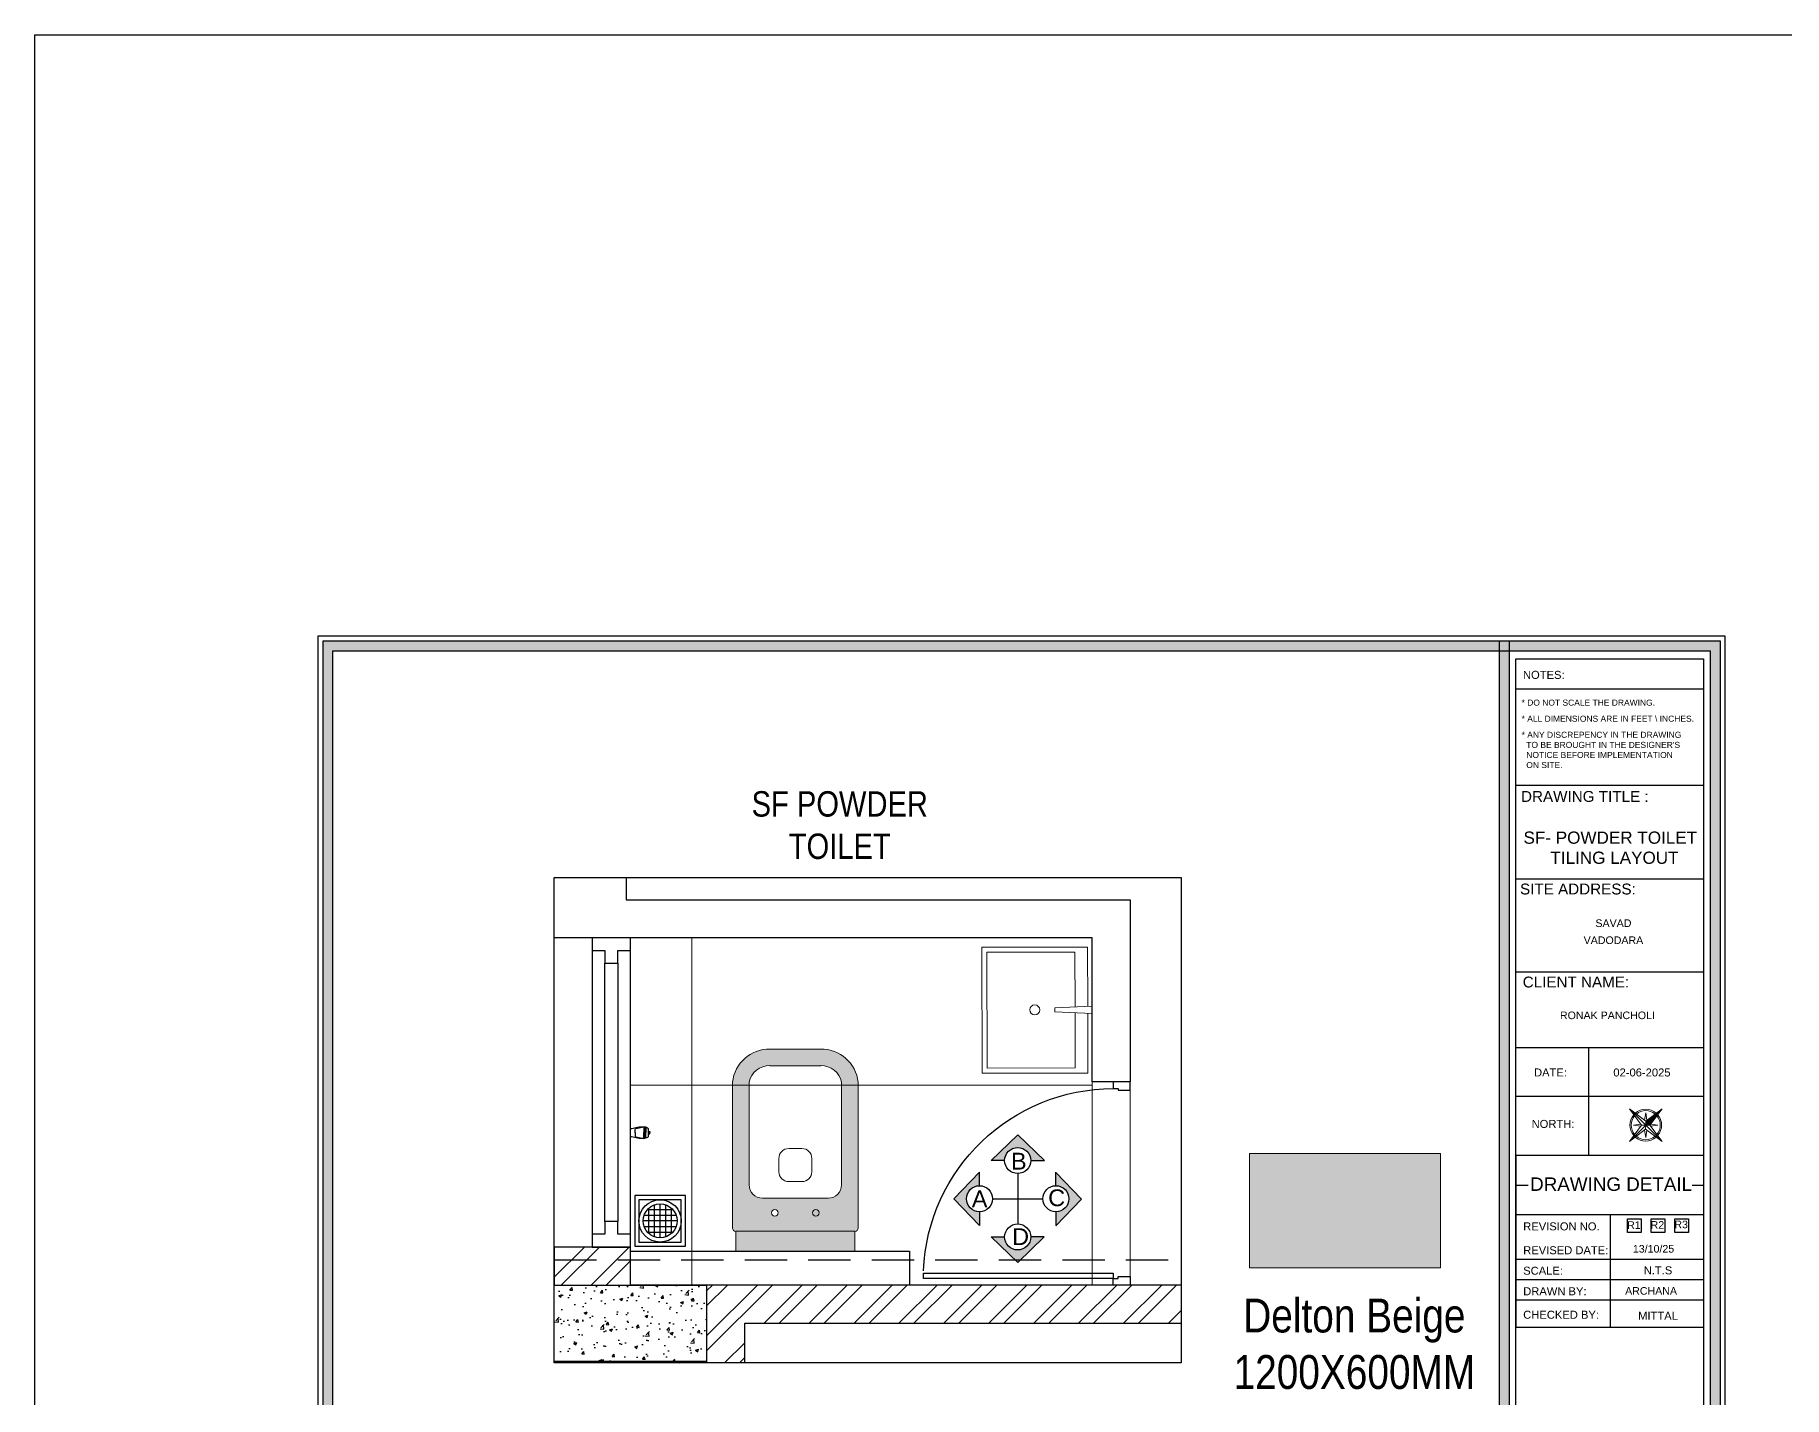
# Model space of a CAD drawing. Header units: millimetres. Extents: x 56222 to 3066687, y -650199 to -121287.
# Drawn here: x 148893.2 to 149099.7, y -184650.1 to -184489.3 of the extents above; entities that cross this region are included whole.
import ezdxf
from ezdxf.enums import TextEntityAlignment as Align

# ---------------------------------------------------------------- set-up
doc = ezdxf.new("R2010")
doc.units = ezdxf.units.MM
doc.header["$MEASUREMENT"] = 0
for name, pattern in [('ACAD_ISO02W100', [15, 12, -3]), ('ACAD_ISO04W100', [30, 24, -3, 0, -3]), ('HIDDEN', [0.375, 0.25, -0.125])]:
    doc.linetypes.add(name, pattern=pattern)
for name, color, linetype in [('AR DOOR', 40, 'Continuous'), ('AR ELE-5', 134, 'Continuous'), ('SANIT', 232, 'Continuous'), ('WC-DET', 8, 'Continuous')]:
    doc.layers.add(name, color=color, linetype=linetype)
for name, color, linetype, lineweight in [('BEAM', 160, 'HIDDEN', 25), ('COLUMN', 1, 'Continuous', 30), ('DIMENSIONS', 164, 'Continuous', 9), ('ELEVATION', 250, 'Continuous', 9), ('FIRST FLOOR ( TEXT )', 7, 'Continuous', 9), ('FURNITURE', 32, 'Continuous', 9), ('NAME PLATE', 7, 'Continuous', 25), ('SECOND FLOOR', 7, 'Continuous', 9), ('SECOND FLOOR ( PLine )', 7, 'Continuous', 30), ('SECOND FLOOR ( TEXT )', 7, 'Continuous', 9), ('Text', 7, 'Continuous', 15), ('title block', 7, 'Continuous', 9), ('XX~SLAB ( BEAM )~ ( DIM )', 7, 'Continuous', 9)]:
    doc.layers.add(name, color=color, linetype=linetype, lineweight=lineweight)
doc.layers.add('hatch', color=253, linetype='Continuous', lineweight=0, transparency=0.4)
doc.layers.add('XX~SLAB ( PLINE )', color=251, linetype='Continuous', plot=False)
doc.styles.add('Arial', font='arial.ttf')
doc.styles.add("Cn_BT_0'-0", font='swissc.ttf')
doc.styles.add('KATHA', font='swissc.ttf')
doc.styles.get("Standard").update_dxf_attribs({"font": 'arial.ttf', "height": 6})

# ---------------------------------------------------------------- blocks, each defined once
blk = doc.blocks.new('4t')
at = {"transparency": 33554607}
h = blk.add_hatch(color=1, dxfattribs=at)
h.dxf.hatch_style = 1
h.paths.add_polyline_path([(45531.3, -35822.3), (45529.2, -35821.8), (45528.1, -35837)])
h = blk.add_hatch(color=1, dxfattribs=at)
h.dxf.hatch_style = 1
h.paths.add_polyline_path([(45533.4, -35822.8), (45531.3, -35822.3), (45528.1, -35837)])
h = blk.add_hatch(color=1, dxfattribs=at)
h.dxf.hatch_style = 1
h.paths.add_polyline_path([(45531.8, -35820.2), (45529.2, -35821.8), (45531.3, -35822.3)])
h = blk.add_hatch(color=1, dxfattribs=at)
h.dxf.hatch_style = 1
h.paths.add_polyline_path([(45531.8, -35820.2), (45531.3, -35822.3), (45533.4, -35822.8)])
at = {"layer": 'title block', "color": 7, "lineweight": 9}
for p, q in [((45535.5, -35803.4), (45530.2, -35817.6)), ((45535.5, -35803.4), (45531.8, -35820.2)), ((45534.4, -35818.5), (45535.5, -35803.4)), ((45530.2, -35817.6), (45515, -35816.5)), ((45515, -35816.5), (45529.2, -35821.8)), ((45515, -35816.5), (45531.8, -35820.2)), ((45528.3, -35821.5), (45524.1, -35825.1)), ((45524.1, -35825.1), (45529.2, -35822.8)), ((45530.5, -35816.7), (45526.9, -35812.5)), ((45526.9, -35812.5), (45529.2, -35817.5)), ((45531.8, -35820.2), (45528.1, -35837)), ((45529.2, -35821.8), (45528.1, -35837)), ((45528.1, -35837), (45533.4, -35822.8)), ((45531.8, -35820.2), (45529.2, -35821.8)), ((45531.8, -35820.2), (45530.2, -35817.6)), ((45534.4, -35818.5), (45531.8, -35820.2)), ((45533.4, -35822.8), (45531.8, -35820.2)), ((45531.8, -35820.2), (45548.6, -35823.9)), ((45533.1, -35823.7), (45536.7, -35827.9)), ((45533.4, -35822.8), (45548.6, -35823.9)), ((45539.5, -35815.3), (45534.4, -35817.6)), ((45548.6, -35823.9), (45534.4, -35818.5)), ((45536.7, -35827.9), (45534.4, -35822.8)), ((45535.3, -35818.9), (45539.5, -35815.3))]:
    blk.add_line(p, q, dxfattribs=at)
for radius, start, end in [(11.8, 81.36, 163.7665), (10.8, 82.4286, 162.6979), (10.8, 352.4286, 72.6979), (11.8, 351.36, 73.7665), (11.8, 171.36, 253.7665), (10.8, 172.4286, 252.6979), (11.8, 261.36, 343.7665), (10.8, 262.4286, 342.6979)]:
    blk.add_arc((45531.8, -35820.2), radius, start, end, dxfattribs=at)
blk = doc.blocks.new('A$C3EC62B37')
at = {"layer": 'FURNITURE', "lineweight": 30, "ltscale": 0.25, "true_color": 0xffffff}
h = blk.add_hatch(color=7, dxfattribs=at)
h.dxf.hatch_style = 1
h.paths.add_polyline_path([(-12.22, 0), (-12.22, 2.35), (-26.26, 2.35), (-26.26, 0)])
h.paths.add_polyline_path([(-26.26, 2.35), (-12.22, 2.35, 0.414214), (-11.83, 2.74), (-11.83, 19.96, 0.388639), (-16.24, 23.87), (-22.38, 23.87, 0.379499), (-26.65, 19.96), (-26.65, 2.74, 0.414214)])
h.paths.add_polyline_path([(-15.35, 6.26), (-23.13, 6.26, -0.414214), (-24.7, 7.83), (-24.7, 19.96, -0.349567), (-22.37, 21.91), (-16.24, 21.91, -0.364948), (-13.78, 19.96), (-13.78, 7.83, -0.414214)], flags=16)
h.paths.add_polyline_path([(-18.46, 8.22), (-20.02, 8.22, -0.414214), (-21.2, 9.39), (-21.2, 10.96, -0.414214), (-20.02, 12.13), (-18.46, 12.13, -0.414214), (-17.28, 10.96), (-17.28, 9.39, -0.414214)], flags=0)
h.paths.add_polyline_path([(-22.06, 4.53, -1), (-21.27, 4.53, -1)], flags=16)
at = {"layer": 'FURNITURE', "color": 0, "linetype": 'ByBlock', "lineweight": -2}
for p, q in [((-22.24, 23.87), (-16.24, 23.87)), ((-22.24, 21.91), (-16.24, 21.91)), ((-26.65, 2.74), (-26.65, 19.96)), ((-24.7, 7.83), (-24.7, 19.96)), ((-13.78, 7.83), (-13.78, 19.96)), ((-11.83, 2.74), (-11.83, 19.96)), ((-21.2, 9.39), (-21.2, 10.96)), ((-20.02, 12.13), (-18.46, 12.13)), ((-17.28, 9.39), (-17.28, 10.96)), ((-23.13, 6.26), (-15.35, 6.26)), ((-20.02, 8.22), (-18.46, 8.22)), ((-26.26, 2.35), (-12.22, 2.35)), ((-26.26, 2.35), (-26.26, 0)), ((-12.22, 2.35), (-12.22, 0)), ((-26.26, 0), (-12.22, 0)), ((-26.26, 0), (-12.22, 0))]:
    blk.add_line(p, q, dxfattribs=at)
for centre in [(-21.66, 4.53), (-16.81, 4.53)]:
    blk.add_circle(centre, 0.391, dxfattribs=at)
for centre, radius, start, end in [((-22.31, 19.5), 4.37, 89.0873, 174.0395), ((-16.17, 19.5), 4.37, 5.9605, 90.9127), ((-22.31, 19.48), 2.44, 88.437, 168.6348), ((-16.17, 19.48), 2.44, 11.3652, 91.563), ((-20.02, 10.96), 1.17, 90, 180), ((-18.46, 10.96), 1.17, 0, 90), ((-20.02, 9.39), 1.17, 180, 270), ((-18.46, 9.39), 1.17, 270, 0), ((-23.13, 7.83), 1.57, 180, 270), ((-15.35, 7.83), 1.57, 270, 0), ((-26.26, 2.74), 0.391, 180, 270), ((-12.22, 2.74), 0.391, 270, 0)]:
    blk.add_arc(centre, radius, start, end, dxfattribs=at)
blk = doc.blocks.new('*U118')
for points in [[(-40, 0), (0, 0), (0, 30), (10, 30), (10, 100), (-40, 100)], [(0, 0), (0, -1120), (30, -1120), (30, 0)], [(1160, 0), (1120, 0), (1120, 30), (1110, 30), (1110, 100), (1160, 100)]]:
    blk.add_lwpolyline(points, close=True)
at = {"layer": 'AR ELE-5', "linetype": 'ByBlock', "ltscale": 15}
blk.add_arc((-2, 1), 1122, 272.373, 359.9653, dxfattribs=at)
blk = doc.blocks.new('A$C775F2B7C')
at = {"layer": 'WC-DET', "color": 7}
for points in [[(0.0199, 0.0758), (0.0069, 0.0758, 0.150223), (0, 0.0598), (0, 0.0369), (0.0069, 0.004, 0.333354), (0.0114, 0), (0.0248, 0), (0.0382, 0, 0.333354), (0.0427, 0.004), (0.0496, 0.0369), (0.0496, 0.0598, 0.150223), (0.0427, 0.0758), (0.0297, 0.0758)], [(0.0199, 0.0758), (0.0199, 0.0819, -0.414214), (0.0206, 0.0826), (0.0248, 0.0826)], [(0.0248, 0.0758), (0.0199, 0.0758, 0.150223)], [(0.0297, 0.0758), (0.0297, 0.0819, 0.414214), (0.0289, 0.0826), (0.0248, 0.0826)], [(0.025, 0.0202), (0.0118, 0.0202, -0.354974), (0.0072, 0.0233), (0, 0.0572)], [(0.0246, 0.0202), (0.0378, 0.0202, 0.354974), (0.0423, 0.0233), (0.0496, 0.0572)]]:
    blk.add_lwpolyline(points, format="xyb", dxfattribs=at)
blk.add_lwpolyline([(0.0297, 0.0758), (0.0248, 0.0758)], dxfattribs=at)
at = {"layer": 'WC-DET'}
for points in [[(0, 0.0575), (0.0248, 0.0575)], [(0.0005, 0.0627), (0.0248, 0.0627)], [(0.0011, 0.0651), (0.0248, 0.0651)], [(0.0485, 0.0651), (0.0248, 0.0651)], [(0.0491, 0.0627), (0.0248, 0.0627)], [(0.0496, 0.0575), (0.0248, 0.0575)]]:
    blk.add_lwpolyline(points, dxfattribs=at)
blk = doc.blocks.new('NAHNYsquare')
at = {"color": 253}
for p, q in [((4.49, -1.65), (1.51, -1.65)), ((1.67, -4.48), (1.67, -1.49)), ((2.33, -4.87), (2.33, -1.1)), ((3, -0.99), (3, -4.99)), ((3.67, -4.87), (3.67, -1.1)), ((4.33, -4.48), (4.33, -1.49)), ((5, -2.99), (1, -2.99)), ((4.89, -2.32), (1.11, -2.32)), ((4.89, -3.65), (1.11, -3.65)), ((4.49, -4.32), (1.51, -4.32))]:
    blk.add_line(p, q, dxfattribs=at)
for points in [[(0, -5.99), (6, -5.99), (6, 0.01), (0, 0.01)], [(0.5, -5.49), (5.5, -5.49), (5.5, -0.49), (0.5, -0.49)]]:
    blk.add_lwpolyline(points, close=True)
for radius in [2.5, 2]:
    blk.add_circle((3, -2.99), radius)

msp = doc.modelspace()

# ---------------------------------------------------------------- hatches: boundary and pattern name
at = {"layer": 'hatch', "linetype": 'Continuous', "lineweight": 25, "true_color": 0xe9d9ba, "transparency": 33554546}
h = msp.add_hatch(dxfattribs=at)
h.set_pattern_fill('AR-CONC', color=254, scale=0.1)
h.set_pattern_definition([(50, (-6126.99475, -3315.27993), (0.7172601826, -0.062752135), [0.075, -0.825]), (355, (-6126.99475, -3315.2799), (-0.1387513336, 0.7521921337), [0.06, -0.66]), (100.45144446, (-6126.935, -3315.28516), (0.5785088467, 0.689439991), [0.063740192, -0.701142112]), (46.1842, (-6126.99475, -3315.0799), (1.0672413307, -0.1655192808), [0.1125, -1.2375]), (96.6356355, (-6126.9058, -3315.0937), (0.9346619457, 0.974118601), [0.095610342, -1.05171376]), (351.184164, (-6126.9947, -3315.0799), (0.934661945, 0.9741186003), [0.09, -0.990000001]), (21, (-6126.89475, -3315.12993), (0.5969070521, -0.4026188907), [0.075, -0.825]), (326, (-6126.89475, -3315.1299), (0.243315332, 0.725150045), [0.06, -0.66]), (71.45144474, (-6126.845, -3315.1635), (0.8402223767, 0.3225311528), [0.06374019, -0.701142112]), (37.5, (-6126.99475, -3315.27993), (0.01215985532, 0.33289385383), [0, -0.652, 0, -0.67, 0, -0.6625]), (7.5, (-6126.99475, -3315.27993), (0.26306953744, 0.3944117119), [0, -0.382, 0, -0.637, 0, -0.2525]), (327.5, (-6127.21775, -3315.27993), (0.53382243617, -0.02255487173), [0, -0.25, 0, -0.78, 0, -1.035]), (317.5, (-6127.31775, -3315.27993), (0.5831861693, 0.1001049823), [0, -0.325, 0, -0.518, 0, -0.735])])
h.paths.add_polyline_path([(149059.106, -184621.315), (149036.575, -184621.315), (149036.575, -184634.797), (149059.106, -184634.797)])
at = {"layer": 'hatch', "linetype": 'Continuous', "lineweight": 25}
h = msp.add_hatch(dxfattribs=at)
h.set_pattern_fill('ANSI32', color=256, scale=10, style=0)
h.set_pattern_definition([(45, (-6088.3265, -3539.6036), (-2.65165043, 2.65165043), []), (45, (-6086.5588, -3539.6036), (-2.65165043, 2.65165043), [])])
h.paths.add_polyline_path([(148963.472, -184636.855), (148963.472, -184632.355), (148954.472, -184632.355), (148954.472, -184636.855)])
h = msp.add_hatch(dxfattribs=at)
h.set_pattern_fill('AR-CONC', color=256, scale=0.5)
h.set_pattern_definition([(50, (-6088.3265, -3539.6036), (3.586300913, -0.313760675), [0.375, -4.125]), (355, (-6088.3265, -3539.6036), (-0.69375667, 3.76096067), [0.3, -3.3]), (100.4514445, (-6088.0277, -3539.6297), (2.892544234, 3.447199955), [0.31870096, -3.50571056]), (46.1842, (-6088.3265, -3538.6036), (5.33620665, -0.8275964), [0.5625, -6.1875]), (96.6356355, (-6087.882, -3538.6725), (4.67330973, 4.870593), [0.47805171, -5.2585688]), (351.184164, (-6088.3265, -3538.6036), (4.67330973, 4.870593), [0.45, -4.95]), (21, (-6087.8265, -3538.8536), (2.98453526, -2.013094453), [0.375, -4.125]), (326, (-6087.8265, -3538.8536), (1.21657666, 3.625750225), [0.3, -3.3]), (71.4514447, (-6087.5778, -3539.0213), (4.201111884, 1.612655764), [0.31870095, -3.50571056]), (37.5, (-6088.3265, -3539.6036), (0.0607992766, 1.664469269), [0, -3.26, 0, -3.35, 0, -3.3125]), (7.5, (-6088.3265, -3539.6036), (1.315347687, 1.97205856), [0, -1.91, 0, -3.185, 0, -1.2625]), (327.5, (-6089.4415, -3539.6036), (2.669112181, -0.112774359), [0, -1.25, 0, -3.9, 0, -5.175]), (317.5, (-6089.9415, -3539.6036), (2.915930847, 0.500524912), [0, -1.625, 0, -2.59, 0, -3.675])])
h.paths.add_polyline_path([(148972.472, -184641.355), (148972.472, -184636.924), (148969.472, -184636.938), (148969.472, -184636.855), (148963.472, -184636.855), (148954.472, -184636.855), (148954.472, -184645.855), (148972.472, -184645.855)])
h = msp.add_hatch(dxfattribs=at)
h.set_pattern_fill('ANSI32', color=256, scale=10, style=0)
h.set_pattern_definition([(45, (-6105.8265, -3539.6036), (-2.65165043, 2.65165043), []), (45, (-6104.0588, -3539.6036), (-2.65165043, 2.65165043), [])])
h.paths.add_polyline_path([(149028.487, -184641.355), (149028.487, -184636.855), (148970.728, -184636.855), (148972.472, -184636.89), (148972.472, -184645.82), (148954.972, -184646.034), (148976.972, -184646.034), (148976.972, -184641.355)])
at = {"layer": 'NAME PLATE', "true_color": 0xd39e00}
h = msp.add_hatch(color=42, dxfattribs=at)
h.paths.add_polyline_path([(148927.195, -184560.792), (148927.195, -184676.882), (149092.124, -184676.882), (149092.124, -184560.792)])
h.paths.add_polyline_path([(148928.352, -184561.95), (149090.966, -184561.95), (149090.966, -184675.724), (148928.352, -184675.724)], flags=16)
msp.add_hatch(color=42, dxfattribs=at).paths.add_polyline_path([(149066.08, -184675.724), (149067.238, -184675.724), (149067.238, -184560.792), (149066.08, -184560.792)])
at = {"layer": 'Text', "true_color": 0x939598}
h = msp.add_hatch(color=252, dxfattribs=at)
h.dxf.hatch_style = 1
h.paths.add_polyline_path([(149016.732, -184626.71), (149013.708, -184623.562), (149013.708, -184625.172, -1), (149013.708, -184628.247), (149013.708, -184629.857)])
h.paths.add_polyline_path([(149012.343, -184631.221), (149010.734, -184631.221, -0.4142136), (149009.196, -184632.759, -0.4142136), (149007.659, -184631.221), (149006.049, -184631.221), (149009.196, -184634.246)])
h.paths.add_polyline_path([(149004.685, -184629.857), (149004.685, -184628.247, -1), (149004.685, -184625.172), (149004.685, -184623.562), (149001.66, -184626.71)])
h.paths.add_polyline_path([(149009.196, -184620.661, -0.4142136), (149010.734, -184622.198), (149012.343, -184622.198), (149009.196, -184619.174), (149006.049, -184622.198), (149007.659, -184622.198, -0.4142136)])

# ---------------------------------------------------------------- linework, layer by layer
at = {"layer": 'BEAM', "ltscale": 20}
msp.add_line((148954.472, -184633.855), (149028.487, -184633.855), dxfattribs=at)
at = {"layer": 'COLUMN'}
msp.add_lwpolyline([(148954.472, -184636.855), (148972.472, -184636.855), (148972.472, -184645.855), (148954.472, -184645.855), (148954.472, -184636.855)], dxfattribs=at)
at = {"layer": 'DIMENSIONS', "color": 18, "lineweight": 30, "true_color": 0x000000}
for p, q in [((149009.196, -184619.122, -0.126), (149006.049, -184622.147, -0.126)), ((149009.196, -184619.122, -0.126), (149012.343, -184622.147, -0.126)), ((149007.659, -184622.147, -0.126), (149006.049, -184622.147, -0.126)), ((149010.734, -184622.147, -0.126), (149012.343, -184622.147, -0.126)), ((149001.66, -184626.658, -0.126), (149004.685, -184623.511, -0.126)), ((149004.685, -184625.121, -0.126), (149004.685, -184623.511, -0.126)), ((149013.708, -184625.121, -0.126), (149013.708, -184623.511, -0.126)), ((149016.732, -184626.71, -0.126), (149013.708, -184623.562, -0.126)), ((149001.66, -184626.658, -0.126), (149004.685, -184629.806, -0.126)), ((149004.685, -184628.196, -0.126), (149004.685, -184629.806, -0.126))]:
    msp.add_line(p, q, dxfattribs=at)
at = {"layer": 'ELEVATION', "lineweight": 25, "transparency": 33554600}
for p, q in [((148963.472, -184632.855), (148996.421, -184632.855)), ((148996.421, -184632.855), (148996.421, -184636.855, -0.126))]:
    msp.add_line(p, q, dxfattribs=at)
msp.add_lwpolyline([(149028.487, -184588.741), (149028.487, -184646.034), (148954.472, -184646.034), (148954.472, -184588.741)], close=True, dxfattribs=at)
at = {"layer": 'FURNITURE', "elevation": -0.126}
for points in [[(148970.728, -184613.233), (148970.728, -184595.855), (148963.472, -184595.855), (148963.472, -184613.233)], [(148970.728, -184613.233), (148970.728, -184595.855), (149017.972, -184595.855), (149017.972, -184613.233)], [(148970.728, -184613.233), (148970.728, -184636.855), (148963.472, -184636.855), (148963.472, -184613.233)], [(148970.728, -184613.233), (148970.728, -184636.855), (149017.972, -184636.855), (149017.972, -184613.233)]]:
    msp.add_lwpolyline(points, close=True, dxfattribs=at)
at = {"layer": 'FURNITURE'}
for points in [[(149017.459, -184603.97), (149017.447, -184596.935), (149004.971, -184596.942), (149004.988, -184611.82), (149017.464, -184611.813), (149017.46, -184604.777)], [(149015.971, -184604.042), (149015.96, -184597.531), (149005.567, -184597.537), (149005.583, -184611.225), (149015.976, -184611.219), (149015.972, -184604.707)]]:
    msp.add_lwpolyline(points, dxfattribs=at)
for points in [[(149013.594, -184604.594), (149013.594, -184604.122), (149017.972, -184603.908), (149017.973, -184604.801)], [(149036.575, -184621.315), (149059.106, -184621.315), (149059.106, -184634.797), (149036.575, -184634.797)]]:
    msp.add_lwpolyline(points, close=True, dxfattribs=at)
msp.add_circle((149011.211, -184604.36), 0.595, dxfattribs=at)
at = {"layer": 'NAME PLATE', "color": 42, "true_color": 0xd39e00}
for p, q in [((149090.183, -184566.505), (149068.021, -184566.505)), ((149090.183, -184577.856), (149068.021, -184577.856)), ((149090.183, -184588.908), (149068.021, -184588.908)), ((149090.183, -184599.893), (149068.021, -184599.893)), ((149090.183, -184608.843), (149068.021, -184608.843)), ((149076.596, -184608.843), (149076.596, -184621.566)), ((149090.183, -184614.602), (149068.021, -184614.602)), ((149090.183, -184621.566), (149068.021, -184621.566)), ((149068.021, -184621.566), (149068.021, -184641.823)), ((149090.183, -184621.566), (149090.183, -184641.823)), ((149068.021, -184625.039), (149069.455, -184625.039)), ((149088.843, -184625.039), (149090.183, -184625.039)), ((149068.021, -184628.511), (149090.183, -184628.511)), ((149079.203, -184641.823), (149079.203, -184628.511)), ((149090.183, -184633.836), (149068.021, -184633.836)), ((149090.183, -184636.234), (149068.021, -184636.234)), ((149090.183, -184638.632), (149068.021, -184638.632)), ((149068.021, -184641.823), (149090.183, -184641.823))]:
    msp.add_line(p, q, dxfattribs=at)
for points in [[(148926.616, -184560.213), (149092.703, -184560.213), (149092.703, -184677.46), (148926.616, -184677.46)], [(148927.195, -184560.792), (149092.124, -184560.792), (149092.124, -184676.882), (148927.195, -184676.882)], [(149066.08, -184675.724), (149066.08, -184560.792), (149067.238, -184560.792), (149067.238, -184675.724)], [(148928.352, -184561.95), (149090.966, -184561.95), (149090.966, -184675.724), (148928.352, -184675.724)], [(149068.021, -184674.771), (149068.021, -184562.902), (149090.183, -184562.902), (149090.183, -184674.771)], [(149081.183, -184629.026), (149082.815, -184629.026), (149082.815, -184630.658), (149081.183, -184630.658)], [(149083.978, -184629.026), (149085.61, -184629.026), (149085.61, -184630.658), (149083.978, -184630.658)], [(149086.774, -184629.026), (149088.406, -184629.026), (149088.406, -184630.658), (149086.774, -184630.658)]]:
    msp.add_lwpolyline(points, close=True, dxfattribs=at)
at = {"layer": 'SECOND FLOOR'}
for p, q in [((148954.472, -184646.034, -0.126), (148954.472, -184588.741, -0.126)), ((149022.472, -184636.855, -0.126), (149022.472, -184594.855, -0.126)), ((149017.972, -184606.855, -0.126), (149017.972, -184599.355, -0.126)), ((149028.487, -184641.355, -0.126), (148976.972, -184641.355))]:
    msp.add_line(p, q, dxfattribs=at)
at = {"layer": 'SECOND FLOOR', "linetype": 'ACAD_ISO02W100', "ltscale": 0.7}
msp.add_line((149017.972, -184606.855, -0.126), (149017.972, -184609.355), dxfattribs=at)
at = {"layer": 'SECOND FLOOR', "color": 1, "linetype": 'ACAD_ISO04W100'}
msp.add_line((148954.972, -184645.855, -0.126), (148954.952, -184646.034, -0.126), dxfattribs=at)
at = {"layer": 'SECOND FLOOR ( PLine )'}
for points in [[(148962.972, -184588.741), (148962.972, -184591.355), (149022.472, -184591.355), (149022.472, -184595.855), (149022.472, -184612.855), (149017.972, -184612.855), (149017.972, -184595.855), (149017.972, -184595.855), (148954.472, -184595.855), (148954.472, -184588.741)], [(148972.472, -184636.855), (148972.472, -184646.034)], [(148976.972, -184646.034), (148976.972, -184641.355), (149028.487, -184641.355)]]:
    msp.add_lwpolyline(points, dxfattribs=at)
at = {"layer": 'SECOND FLOOR ( PLine )', "elevation": -0.126}
for points in [[(148963.472, -184636.855), (148963.472, -184632.355), (148954.472, -184632.355), (148954.472, -184636.855)], [(149028.487, -184636.855), (148963.472, -184636.855)]]:
    msp.add_lwpolyline(points, dxfattribs=at)
at = {"layer": 'Text', "color": 18, "lineweight": 30, "true_color": 0x000000}
for p, q in [((149009.196, -184623.684, -0.126), (149009.196, -184629.632, -0.126)), ((149016.732, -184626.71, -0.126), (149013.708, -184629.857, -0.126)), ((149013.708, -184628.196, -0.126), (149013.708, -184629.806, -0.126))]:
    msp.add_line(p, q, dxfattribs=at)
at = {"layer": 'Text', "color": 18, "lineweight": 30, "true_color": 0x000000, "elevation": -0.126}
for points in [[(149006.222, -184626.658), (149012.17, -184626.658)], [(149009.196, -184634.195), (149006.051, -184631.168), (149007.659, -184631.169)], [(149009.196, -184634.195), (149012.342, -184631.168), (149010.734, -184631.169)]]:
    msp.add_lwpolyline(points, dxfattribs=at)
at = {"layer": 'Text', "color": 18, "lineweight": 30, "true_color": 0x000000}
for centre in [(149009.196, -184622.147, -0.126), (149004.685, -184626.658, -0.126), (149013.708, -184626.658, -0.126), (149009.196, -184631.17, -0.126)]:
    msp.add_circle(centre, 1.538, dxfattribs=at)
at = {"layer": 'XX~SLAB ( BEAM )~ ( DIM )', "color": 85, "lineweight": 30, "true_color": 0x58ba48}
msp.add_lwpolyline([(148893.177, -184489.251), (149745.028, -184489.251), (149745.028, -184754.457), (148893.177, -184754.457)], close=True, dxfattribs=at)
at = {"layer": 'XX~SLAB ( PLINE )'}
for p, q in [((148963.472, -184595.855), (148958.972, -184595.855)), ((148958.972, -184595.855), (148958.972, -184597.355)), ((148963.472, -184595.855), (148958.972, -184595.855)), ((148963.472, -184597.355), (148963.472, -184595.855)), ((148958.972, -184597.355), (148960.472, -184597.355)), ((148958.972, -184597.355, -0.126), (148958.972, -184632.355, -0.126)), ((148960.472, -184597.355), (148960.472, -184598.855)), ((148961.972, -184598.855), (148961.972, -184597.355)), ((148961.972, -184597.355), (148963.472, -184597.355)), ((148963.472, -184636.855, -0.126), (148963.472, -184597.355, -0.126)), ((148963.472, -184632.355, -0.126), (148963.472, -184597.355, -0.126)), ((148960.472, -184629.355, -0.126), (148960.472, -184598.855)), ((148960.472, -184598.855), (148961.972, -184598.855)), ((148960.472, -184598.855), (148961.972, -184598.855)), ((148961.972, -184598.855), (148961.972, -184629.355, -0.126)), ((148960.472, -184630.855, -0.126), (148958.972, -184630.855, -0.126)), ((148958.972, -184630.855, -0.126), (148958.972, -184632.355, -0.126)), ((148961.972, -184629.355, -0.126), (148960.472, -184629.355, -0.126)), ((148961.972, -184629.355, -0.126), (148960.472, -184629.355, -0.126)), ((148960.472, -184629.355, -0.126), (148960.472, -184630.855, -0.126)), ((148961.972, -184630.855, -0.126), (148961.972, -184629.355, -0.126)), ((148963.472, -184630.855, -0.126), (148961.972, -184630.855, -0.126)), ((148963.472, -184632.355, -0.126), (148963.472, -184630.855, -0.126)), ((148958.972, -184632.355, -0.126), (148963.472, -184632.355, -0.126)), ((148958.972, -184632.355, -0.126), (148963.472, -184632.355, -0.126))]:
    msp.add_line(p, q, dxfattribs=at)

# ---------------------------------------------------------------- block references
at = {"layer": 'AR DOOR', "linetype": 'ByBlock', "lineweight": -2, "extrusion": (0, 0, -1), "xscale": 0.02000000000004664, "yscale": 0.02000000000004664, "zscale": -0.02000000000004664, "rotation": 90.00000000000001}
msp.add_blockref('*U118', (-149020.472, -184636.055, 0.126), dxfattribs=at)
at = {"layer": 'FURNITURE'}
msp.add_blockref('A$C3EC62B37', (149002.186, -184632.855), dxfattribs=at)
at = {"layer": 'NAME PLATE', "xscale": 0.1587385569589463, "yscale": 0.1587385569589463, "zscale": 0.1587385569589463, "rotation": 147.4367586490667}
msp.add_blockref('4t', (152114.391, -193300.297), dxfattribs=at)
at = {"layer": 'SANIT', "linetype": 'ByBlock', "rotation": 270}
msp.add_blockref('NAHNYsquare', (148969.973, -184626.275, -0.126), dxfattribs=at)
at = {"layer": 'WC-DET', "xscale": -27.91359444021024, "yscale": 27.91359444021024, "zscale": 27.91359444021024, "rotation": 270}
msp.add_blockref('A$C775F2B7C', (148963.472, -184619.547), dxfattribs=at)

# ---------------------------------------------------------------- texts
at = {"layer": 'FIRST FLOOR ( TEXT )', "color": 1, "insert": (149048.945, -184643.808), "char_height": 4, "attachment_point": 5, "style": 'KATHA'}
msp.add_mtext('Delton Beige\\P1200X600MM', dxfattribs=at)
at = {"layer": 'NAME PLATE', "style": 'Arial'}
for s, height, p in [('NOTES:', 0.9447, (149071.309, -184565.275)), ('DRAWING TITLE : ', 1.28569, (149076.403, -184579.802)), ('SF- POWDER TOILET', 1.44367, (149079.164, -184584.742)), ('TILING LAYOUT', 1.44367, (149079.655, -184587.116)), ('SITE ADDRESS:', 1.28569, (149075.34, -184590.729)), (' SAVAD ', 0.8969, (149079.533, -184594.568)), ('VADODARA', 0.8969, (149079.533, -184596.581)), ('CLIENT NAME:', 1.28569, (149075.106, -184601.714)), ('RONAK PANCHOLI    ', 0.8969, (149079.52, -184605.45)), ('DATE:', 0.9447, (149072.101, -184612.221)), ('02-06-2025', 0.9447, (149082.897, -184612.221)), ('NORTH:', 0.9447, (149072.402, -184618.294)), ('DRAWING DETAIL', 1.58953, (149079.256, -184625.728)), ('REVISION NO.', 0.94467, (149073.389, -184630.394)), ('REVISED DATE: ', 0.94467, (149074.086, -184633.211)), ('13/10/25', 0.8969, (149084.267, -184633.014)), ('SCALE:', 0.9447, (149071.227, -184635.627)), ('DRAWN BY:', 0.9447, (149072.619, -184638.054)), ('ARCHANA', 0.8969, (149083.974, -184637.987)), ('CHECKED BY:', 0.94467, (149073.353, -184640.825)), ('MITTAL', 0.9447, (149084.794, -184640.951))]:
    msp.add_text(s, height=height, dxfattribs=at).set_placement(p, align=Align.CENTER)
for s, insert, char_height, width, attachment_point in [('* DO NOT SCALE THE DRAWING.', (149068.691, -184567.721, 0), 0.71448, 27.60402, 1), ('* ALL DIMENSIONS ARE IN FEET \\\\ INCHES.', (149068.691, -184569.621, 0), 0.71448, 27.60402, 1), ("* ANY DISCREPENCY IN THE DRAWING \\P  TO BE BROUGHT IN THE DESIGNER'S\\P  NOTICE BEFORE IMPLEMENTATION \\P  ON SITE.", (149068.691, -184571.521, 0), 0.71448, 27.60402, 1), ('R1', (149081.946, -184629.318, 0), 0.8969, 1.23404, 2), ('R2', (149084.724, -184629.299, 0), 0.8969, 1.23404, 2), ('R3', (149087.528, -184629.244, 0), 0.8969, 1.23404, 2), ('N.T.S', (149084.794, -184634.635, 0), 0.9447, 1.84373, 2)]:
    msp.add_mtext(s, dxfattribs=dict(at, insert=insert, char_height=char_height, width=width, attachment_point=attachment_point))
at = {"layer": 'SECOND FLOOR ( TEXT )', "insert": (148988.189, -184582.559, -0.126), "char_height": 3, "attachment_point": 5, "style": "Cn_BT_0'-0"}
msp.add_mtext('SF POWDER\\PTOILET', dxfattribs=at)
at = {"layer": 'Text', "char_height": 1.983, "attachment_point": 1}
for s, insert in [('B', (149008.409, -184621.227, -0.126)), ('A', (149003.778, -184625.682, -0.126)), ('C', (149012.796, -184625.555, -0.126)), ('D', (149008.541, -184630.14, -0.126))]:
    msp.add_mtext_dynamic_manual_height_columns(s, width=4.36824, gutter_width=6.196, heights=[0], dxfattribs=dict(at, insert=insert))

doc.saveas('drawing.dxf')
